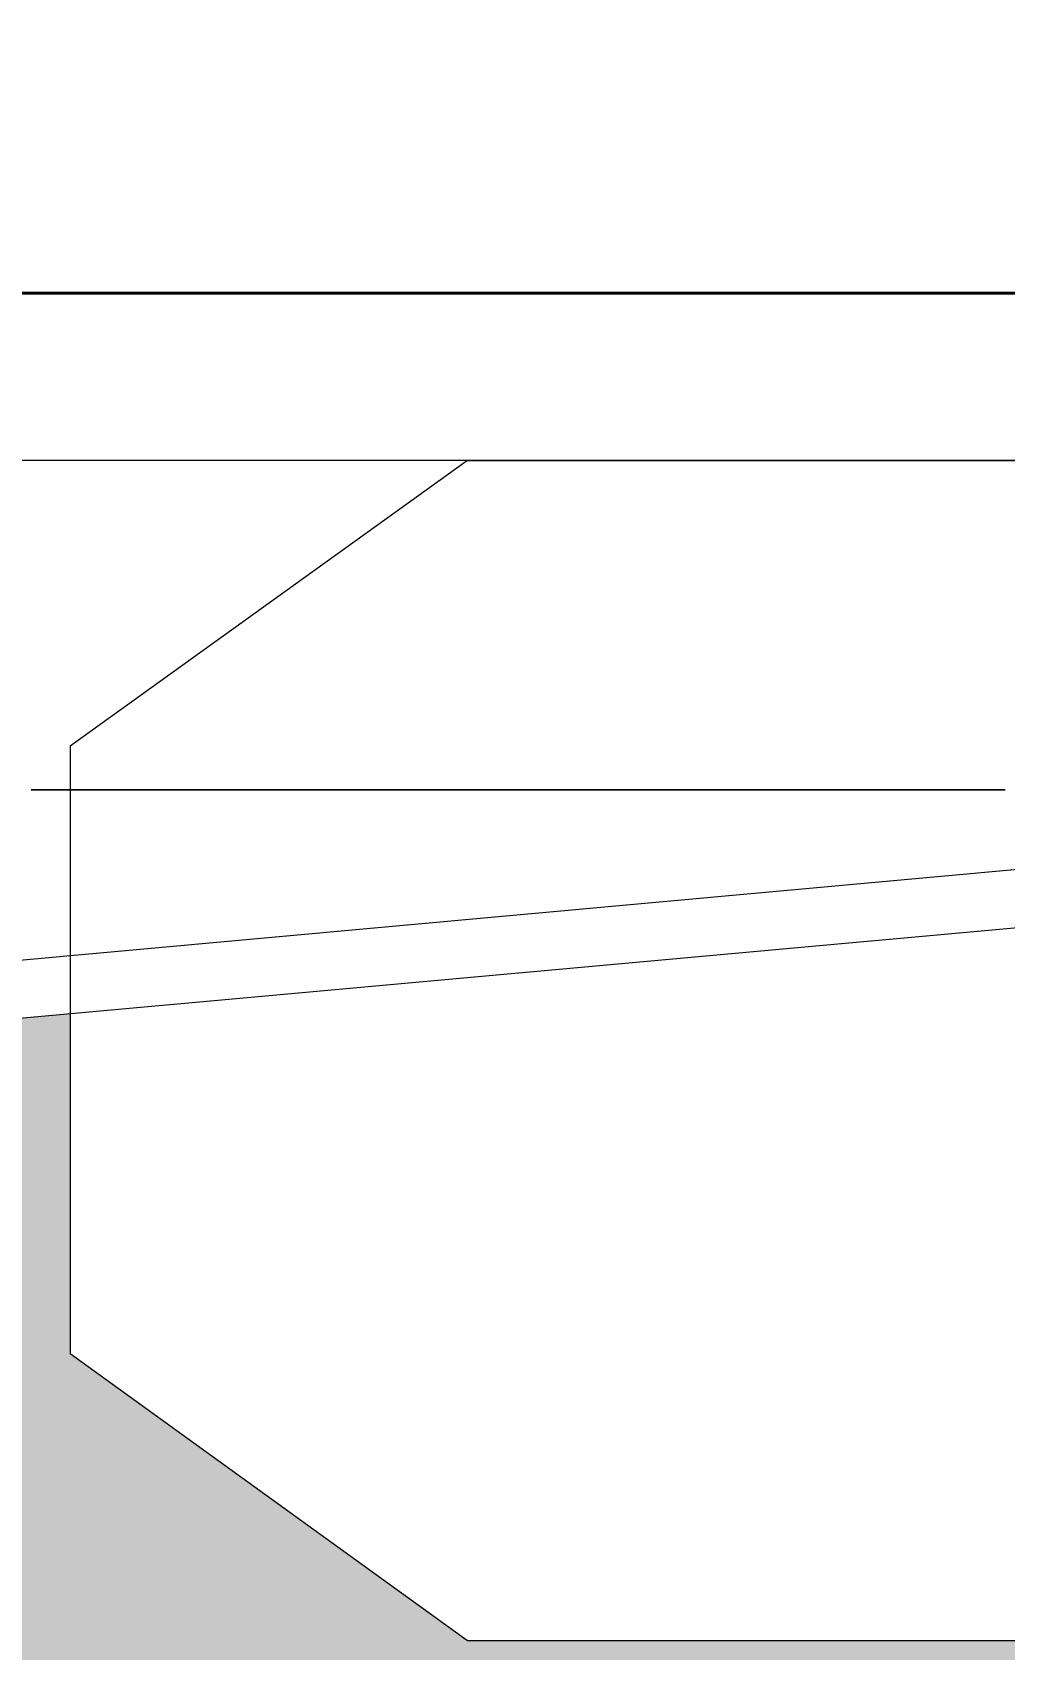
# Model space of a CAD drawing. Extents: x 65572 to 72871, y 30718 to 33858.
# Drawn here: x 65981.643 to 65984.545, y 30873.499 to 30878.324 of the extents above; entities that cross this region are included whole.
import ezdxf

# ---------------------------------------------------------------- set-up
doc = ezdxf.new("R2010")
doc.units = 0
doc.header["$LTSCALE"] = 0.5
doc.header["$MEASUREMENT"] = 0
doc.layers.get('0').update_dxf_attribs({"color": 20, "linetype": 'CONTINUOUS'})
doc.layers.get('DEFPOINTS').update_dxf_attribs({"linetype": 'CONTINUOUS', "lineweight": 5})
for name, color, linetype, lineweight in [('Annotations', 40, 'CONTINUOUS', 5), ('Framing', 142, 'CONTINUOUS', 13), ('Hatches', 8, 'CONTINUOUS', 5), ('Layout', 154, 'CONTINUOUS', 5), ('Structure', 7, 'CONTINUOUS', 40)]:
    doc.layers.add(name, color=color, linetype=linetype, lineweight=lineweight)
doc.styles.get("Standard").update_dxf_attribs({"font": 'arial.ttf'})
doc.dimstyles.new('ARCH', dxfattribs={"dimscale": 96, "dimtxt": 0.0625, "dimasz": 0.0625, "dimexe": 0.04, "dimexo": 0.09375, "dimgap": 0.03125, "dimtad": 1, "dimdec": 0, "dimrnd": 0.0625, "dimzin": 3, "dimdsep": 46, "dimlunit": 4, "dimtxsty": 'Standard', "dimblk1": 'ARCHTICK', "dimblk2": 'ARCHTICK', "dimsah": 1, "dimcen": 0, "dimdle": 0.03125, "dimclrd": 256, "dimclre": 256, "dimclrt": 256, "dimazin": 0, "dimtfac": 1, "dimtdec": 0, "dimtmove": 2, "dimatfit": 3, "dimldrblk": 'OBLIQUE', "dimfxl": 0.3, "dimfxlon": 1, "dimfrac": 2, "dimarcsym": 0})

# ---------------------------------------------------------------- blocks, each defined once
blk = doc.blocks.new('12fstg01')
at = {"color": 0, "linetype": 'ByBlock'}
for p, q in [((0.20634, 0.07399), (0.25256, 0.07399)), ((0.25256, 0.07399), (0.27747, 0.056)), ((0.27747, 0.0179), (0.27747, 0.056)), ((0.25256, 0), (0.27747, 0.0179)), ((0.25256, 0), (0.20634, 0))]:
    blk.add_line(p, q, dxfattribs=at)
blk = doc.blocks.new('_ArchTick')
at = {"const_width": 0.15}
blk.add_lwpolyline([(-0.5, -0.5), (0.5, 0.5)], dxfattribs=at)
blk = doc.blocks.new('*D97')
at = {"layer": 'Annotations', "linetype": 'ByBlock', "lineweight": -2}
for p, q in [((65950.06, 30883.1561), (65950.06, 30903.2759)), ((66009.018, 30884.4215), (66009.018, 30903.2759)), ((66012.018, 30899.4359), (65947.06, 30899.4359))]:
    blk.add_line(p, q, dxfattribs=at)
at = {"layer": 'DEFPOINTS', "color": 0}
for p in [(65950.06, 30899.4359), (66009.018, 30875.4215), (65950.06, 30874.1561)]:
    blk.add_point(p, dxfattribs=at)
at = {"layer": 'Annotations', "lineweight": -2, "xscale": 6, "yscale": 6, "zscale": 6, "rotation": 180}
blk.add_blockref('_ArchTick', (65950.06, 30899.4359), dxfattribs=at)
at = {"layer": 'Annotations', "lineweight": -2, "xscale": 6, "yscale": 6, "zscale": 6}
blk.add_blockref('_ArchTick', (66009.018, 30899.4359), dxfattribs=at)
at = {"layer": 'Annotations', "insert": (65979.539, 30893.4239), "char_height": 6, "attachment_point": 5, "rotation": 180}
blk.add_mtext('4\'-11"', dxfattribs=at)
blk = doc.blocks.new('_Oblique')
at = {"lineweight": -2}
blk.add_line((-0.5, -0.5), (0.5, 0.5), dxfattribs=at)

msp = doc.modelspace()

# ---------------------------------------------------------------- hatches: boundary and pattern name
at = {"layer": 'Hatches', "linetype": 'ByBlock', "true_color": 0xa9bbbc}
msp.add_hatch(color=253, dxfattribs=at).paths.add_polyline_path([(65951.685004, 30839.025992), (65951.685004, 30774.209304), (66007.392974, 30774.209304), (66007.392974, 30873.824943), (66006.978269, 30873.525434), (66004.785284, 30873.525434), (66003.887398, 30874.173907), (66002.763524, 30873.525434), (66000.656151, 30873.525434), (65999.174405, 30874.381554), (65999.174405, 30875.421502), (65996.770684, 30875.421502), (65996.770684, 30874.381554), (65995.56553, 30873.525434), (65994.353791, 30873.525434), (65993.148638, 30874.381554), (65993.148638, 30875.421502), (65990.744916, 30875.421502), (65990.744916, 30876.194772), (65989.26317, 30877.046502), (65989.116657, 30877.046502), (65989.116657, 30876.064768), (65986.32602, 30875.811073), (65986.32602, 30874.381554), (65985.140623, 30873.525434), (65982.941053, 30873.525434), (65981.755656, 30874.381554), (65981.755656, 30875.395586), (65981.342138, 30875.357993), (65981.342138, 30874.381554), (65980.156741, 30873.525434), (65978.116603, 30873.525434), (65978.116603, 30873.361469), (65980.209425, 30873.472749), (65980.209425, 30871.659531), (65978.116603, 30871.312286), (65978.116603, 30858.264546), (65979.017442, 30858.264546), (65980.229182, 30857.149395), (65979.623312, 30856.552306), (65978.116603, 30855.799635), (65978.116603, 30850.037081), (65984.837961, 30850.037081), (65985.377702, 30851.112651), (65985.983572, 30851.71852), (65986.056012, 30851.71852), (65987.103113, 30852.32), (65993.148638, 30852.32), (65993.148638, 30855.946436), (65991.337614, 30855.946436), (65985.89796, 30855.344957), (65983.474481, 30856.552306), (65982.875197, 30857.149395), (65984.080351, 30858.264546), (65993.148638, 30858.264546), (65993.148638, 30858.971394), (65993.754507, 30858.971394), (65993.754507, 30865.618397), (65996.1714, 30865.618397), (65996.1714, 30858.971394), (65996.770684, 30858.971394), (65996.770684, 30858.264546), (66005.83897, 30858.264546), (66007.050709, 30857.149395), (66006.44484, 30856.552306), (66004.027947, 30855.344957), (65998.588292, 30855.946436), (65996.770684, 30855.946436), (65996.770684, 30852.32), (66002.816208, 30852.32), (66003.863309, 30851.71852), (66003.942335, 30851.71852), (66004.541619, 30851.112651), (66005.147489, 30849.905302), (66005.753358, 30847.486214), (66005.753358, 30843.859778), (66005.147489, 30842.046559), (66004.541619, 30840.839211), (66003.942335, 30840.233341), (66002.816208, 30839.631862), (65999.793446, 30839.025992), (65990.125875, 30839.025992), (65987.103113, 30839.631862), (65985.983572, 30840.233341), (65985.377702, 30840.839211), (65984.771832, 30842.046559), (65984.165963, 30843.859778), (65984.165963, 30847.486214), (65984.1787, 30847.537069), (65978.919094, 30847.537069), (65978.93183, 30847.486214), (65978.93183, 30843.859778), (65978.325961, 30842.046559), (65977.720091, 30840.839211), (65977.120807, 30840.233341), (65975.99468, 30839.631862), (65972.971918, 30839.025992), (65963.304347, 30839.025992), (65961.401563, 30839.407378), (65959.498779, 30839.025992)])

# ---------------------------------------------------------------- linework, layer by layer
at = {"layer": 'Framing'}
for p, q in [((66167.053202, 30877.046502), (65921.122504, 30877.046502)), ((66520.622504, 30877.046502), (65921.199345, 30877.046502))]:
    msp.add_line(p, q, dxfattribs=at)
at = {"layer": 'Layout', "linetype": 'ByBlock'}
for p, q in [((65976.197173, 30875.064763), (65987.197227, 30876.064768)), ((65989.116657, 30876.064768), (65978.116603, 30875.064763))]:
    msp.add_line(p, q, dxfattribs=at)
at = {"layer": 'Layout', "linetype": 'ByBlock', "flags": 128}
msp.add_lwpolyline([(65984.546267, 30876.064768), (65984.541043, 30876.064768), (65984.535818, 30876.064768), (65984.530593, 30876.064768), (65984.525369, 30876.064768), (65984.520144, 30876.064768), (65984.51492, 30876.064768), (65984.509695, 30876.064768), (65984.504471, 30876.064768), (65984.499246, 30876.064768), (65984.494022, 30876.064768), (65984.488797, 30876.064768), (65984.483573, 30876.064768), (65984.478348, 30876.064768), (65984.473124, 30876.064768), (65984.467899, 30876.064768), (65984.462675, 30876.064768), (65984.45745, 30876.064768), (65984.452225, 30876.064768), (65984.447001, 30876.064768), (65984.441776, 30876.064768), (65984.436552, 30876.064768), (65984.431327, 30876.064768), (65984.426103, 30876.064768), (65984.420878, 30876.064768), (65984.415654, 30876.064768), (65984.410429, 30876.064768), (65984.405205, 30876.064768), (65984.39998, 30876.064768), (65984.394756, 30876.064768), (65984.389531, 30876.064768), (65984.384307, 30876.064768), (65984.379082, 30876.064768), (65984.373857, 30876.064768), (65984.368633, 30876.064768), (65984.363408, 30876.064768), (65984.358184, 30876.064768), (65984.352959, 30876.064768), (65984.347735, 30876.064768), (65984.34251, 30876.064768), (65984.337286, 30876.064768), (65984.332061, 30876.064768), (65984.326837, 30876.064768), (65984.321612, 30876.064768), (65984.316388, 30876.064768), (65984.311163, 30876.064768), (65984.305939, 30876.064768), (65984.300714, 30876.064768), (65984.29549, 30876.064768), (65984.290265, 30876.064768), (65984.28504, 30876.064768), (65984.279816, 30876.064768), (65984.274591, 30876.064768), (65984.269367, 30876.064768), (65984.264142, 30876.064768), (65984.258918, 30876.064768), (65984.253693, 30876.064768), (65984.248469, 30876.064768), (65984.243244, 30876.064768), (65984.23802, 30876.064768), (65984.232795, 30876.064768), (65984.227571, 30876.064768), (65984.222346, 30876.064768), (65984.217122, 30876.064768), (65984.211897, 30876.064768), (65984.206672, 30876.064768), (65984.201448, 30876.064768), (65984.196223, 30876.064768), (65984.190999, 30876.064768), (65984.185774, 30876.064768), (65984.18055, 30876.064768), (65984.175325, 30876.064768), (65984.170101, 30876.064768), (65984.164876, 30876.064768), (65984.159652, 30876.064768), (65984.154427, 30876.064768), (65984.149203, 30876.064768), (65984.143978, 30876.064768), (65984.138754, 30876.064768), (65984.133529, 30876.064768), (65984.128304, 30876.064768), (65984.12308, 30876.064768), (65984.117855, 30876.064768), (65984.112631, 30876.064768), (65984.107406, 30876.064768), (65984.102182, 30876.064768), (65984.096957, 30876.064768), (65984.091733, 30876.064768), (65984.086508, 30876.064768), (65984.081284, 30876.064768), (65984.076059, 30876.064768), (65984.070835, 30876.064768), (65984.06561, 30876.064768), (65984.060386, 30876.064768), (65984.055161, 30876.064768), (65984.049936, 30876.064768), (65984.044712, 30876.064768), (65984.039487, 30876.064768), (65984.034263, 30876.064768), (65984.029038, 30876.064768), (65984.023814, 30876.064768), (65984.018589, 30876.064768), (65984.013365, 30876.064768), (65984.00814, 30876.064768), (65984.002916, 30876.064768), (65983.997691, 30876.064768), (65983.992467, 30876.064768), (65983.987242, 30876.064768), (65983.982018, 30876.064768), (65983.976793, 30876.064768), (65983.971568, 30876.064768), (65983.966344, 30876.064768), (65983.961119, 30876.064768), (65983.955895, 30876.064768), (65983.95067, 30876.064768), (65983.945446, 30876.064768), (65983.940221, 30876.064768), (65983.934997, 30876.064768), (65983.929772, 30876.064768), (65983.924548, 30876.064768), (65983.919323, 30876.064768), (65983.914099, 30876.064768), (65983.908874, 30876.064768), (65983.90365, 30876.064768), (65983.898425, 30876.064768), (65983.8932, 30876.064768), (65983.887976, 30876.064768), (65983.882751, 30876.064768), (65983.877527, 30876.064768), (65983.872302, 30876.064768), (65983.867078, 30876.064768), (65983.861853, 30876.064768), (65983.856629, 30876.064768), (65983.851404, 30876.064768), (65983.84618, 30876.064768), (65983.840955, 30876.064768), (65983.835731, 30876.064768), (65983.830506, 30876.064768), (65983.825282, 30876.064768), (65983.820057, 30876.064768), (65983.814833, 30876.064768), (65983.809608, 30876.064768), (65983.804383, 30876.064768), (65983.799159, 30876.064768), (65983.793934, 30876.064768), (65983.78871, 30876.064768), (65983.783485, 30876.064768), (65983.778261, 30876.064768), (65983.773036, 30876.064768), (65983.767812, 30876.064768), (65983.762587, 30876.064768), (65983.757363, 30876.064768), (65983.752138, 30876.064768), (65983.746914, 30876.064768), (65983.741689, 30876.064768), (65983.736465, 30876.064768), (65983.73124, 30876.064768), (65983.726015, 30876.064768), (65983.720791, 30876.064768), (65983.715566, 30876.064768), (65983.710342, 30876.064768), (65983.705117, 30876.064768), (65983.699893, 30876.064768), (65983.694668, 30876.064768), (65983.689444, 30876.064768), (65983.684219, 30876.064768), (65983.678995, 30876.064768), (65983.67377, 30876.064768), (65983.668546, 30876.064768), (65983.663321, 30876.064768), (65983.658097, 30876.064768), (65983.652872, 30876.064768), (65983.647647, 30876.064768), (65983.642423, 30876.064768), (65983.637198, 30876.064768), (65983.631974, 30876.064768), (65983.626749, 30876.064768), (65983.621525, 30876.064768), (65983.6163, 30876.064768), (65983.611076, 30876.064768), (65983.605851, 30876.064768), (65983.600627, 30876.064768), (65983.595402, 30876.064768), (65983.590178, 30876.064768), (65983.584953, 30876.064768), (65983.579729, 30876.064768), (65983.574504, 30876.064768), (65983.569279, 30876.064768), (65983.564055, 30876.064768), (65983.55883, 30876.064768), (65983.553606, 30876.064768), (65983.548381, 30876.064768), (65983.543157, 30876.064768), (65983.537932, 30876.064768), (65983.532708, 30876.064768), (65983.527483, 30876.064768), (65983.522259, 30876.064768), (65983.517034, 30876.064768), (65983.51181, 30876.064768), (65983.506585, 30876.064768), (65983.501361, 30876.064768), (65983.496136, 30876.064768), (65983.490911, 30876.064768), (65983.485687, 30876.064768), (65983.480462, 30876.064768), (65983.475238, 30876.064768), (65983.470013, 30876.064768), (65983.464789, 30876.064768), (65983.459564, 30876.064768), (65983.45434, 30876.064768), (65983.449115, 30876.064768), (65983.443891, 30876.064768), (65983.438666, 30876.064768), (65983.433442, 30876.064768), (65983.428217, 30876.064768), (65983.422993, 30876.064768), (65983.417768, 30876.064768), (65983.412544, 30876.064768), (65983.407319, 30876.064768), (65983.402094, 30876.064768), (65983.39687, 30876.064768), (65983.391645, 30876.064768), (65983.386421, 30876.064768), (65983.381196, 30876.064768), (65983.375972, 30876.064768), (65983.370747, 30876.064768), (65983.365523, 30876.064768), (65983.360298, 30876.064768), (65983.355074, 30876.064768), (65983.349849, 30876.064768), (65983.344625, 30876.064768), (65983.3394, 30876.064768), (65983.334176, 30876.064768), (65983.328951, 30876.064768), (65983.323726, 30876.064768), (65983.318502, 30876.064768), (65983.313277, 30876.064768), (65983.308053, 30876.064768), (65983.302828, 30876.064768), (65983.297604, 30876.064768), (65983.292379, 30876.064768), (65983.287155, 30876.064768), (65983.28193, 30876.064768), (65983.276706, 30876.064768), (65983.271481, 30876.064768), (65983.266257, 30876.064768), (65983.261032, 30876.064768), (65983.255808, 30876.064768), (65983.250583, 30876.064768), (65983.245358, 30876.064768), (65983.240134, 30876.064768), (65983.234909, 30876.064768), (65983.229685, 30876.064768), (65983.22446, 30876.064768), (65983.219236, 30876.064768), (65983.214011, 30876.064768), (65983.208787, 30876.064768), (65983.203562, 30876.064768), (65983.198338, 30876.064768), (65983.193113, 30876.064768), (65983.187889, 30876.064768), (65983.182664, 30876.064768), (65983.17744, 30876.064768), (65983.172215, 30876.064768), (65983.16699, 30876.064768), (65983.161766, 30876.064768), (65983.156541, 30876.064768), (65983.151317, 30876.064768), (65983.146092, 30876.064768), (65983.140868, 30876.064768), (65983.135643, 30876.064768), (65983.130419, 30876.064768), (65983.125194, 30876.064768), (65983.11997, 30876.064768), (65983.114745, 30876.064768), (65983.109521, 30876.064768), (65983.104296, 30876.064768), (65983.099072, 30876.064768), (65983.093847, 30876.064768), (65983.088622, 30876.064768), (65983.083398, 30876.064768), (65983.078173, 30876.064768), (65983.072949, 30876.064768), (65983.067724, 30876.064768), (65983.0625, 30876.064768), (65983.057275, 30876.064768), (65983.052051, 30876.064768), (65983.046826, 30876.064768), (65983.041602, 30876.064768), (65983.036377, 30876.064768), (65983.031153, 30876.064768), (65983.025928, 30876.064768), (65983.020704, 30876.064768), (65983.015479, 30876.064768), (65983.010255, 30876.064768), (65983.00503, 30876.064768), (65982.999805, 30876.064768), (65982.994581, 30876.064768), (65982.989356, 30876.064768), (65982.984132, 30876.064768), (65982.978907, 30876.064768), (65982.973683, 30876.064768), (65982.968458, 30876.064768), (65982.963234, 30876.064768), (65982.958009, 30876.064768), (65982.952785, 30876.064768), (65982.94756, 30876.064768), (65982.942336, 30876.064768), (65982.937111, 30876.064768), (65982.931887, 30876.064768), (65982.926662, 30876.064768), (65982.921437, 30876.064768), (65982.916213, 30876.064768), (65982.910988, 30876.064768), (65982.905764, 30876.064768), (65982.900539, 30876.064768), (65982.895315, 30876.064768), (65982.89009, 30876.064768), (65982.884866, 30876.064768), (65982.879641, 30876.064768), (65982.874417, 30876.064768), (65982.869192, 30876.064768), (65982.863968, 30876.064768), (65982.858743, 30876.064768), (65982.853519, 30876.064768), (65982.848294, 30876.064768), (65982.843069, 30876.064768), (65982.837845, 30876.064768), (65982.83262, 30876.064768), (65982.827396, 30876.064768), (65982.822171, 30876.064768), (65982.816947, 30876.064768), (65982.811722, 30876.064768), (65982.806498, 30876.064768), (65982.801273, 30876.064768), (65982.796049, 30876.064768), (65982.790824, 30876.064768), (65982.7856, 30876.064768), (65982.780375, 30876.064768), (65982.775151, 30876.064768), (65982.769926, 30876.064768), (65982.764701, 30876.064768), (65982.759477, 30876.064768), (65982.754252, 30876.064768), (65982.749028, 30876.064768), (65982.743803, 30876.064768), (65982.738579, 30876.064768), (65982.733354, 30876.064768), (65982.72813, 30876.064768), (65982.722905, 30876.064768), (65982.717681, 30876.064768), (65982.712456, 30876.064768), (65982.707232, 30876.064768), (65982.702007, 30876.064768), (65982.696783, 30876.064768), (65982.691558, 30876.064768), (65982.686333, 30876.064768), (65982.681109, 30876.064768), (65982.675884, 30876.064768), (65982.67066, 30876.064768), (65982.665435, 30876.064768), (65982.660211, 30876.064768), (65982.654986, 30876.064768), (65982.649762, 30876.064768), (65982.644537, 30876.064768), (65982.639313, 30876.064768), (65982.634088, 30876.064768), (65982.628864, 30876.064768), (65982.623639, 30876.064768), (65982.618415, 30876.064768), (65982.61319, 30876.064768), (65982.607965, 30876.064768), (65982.602741, 30876.064768), (65982.597516, 30876.064768), (65982.592292, 30876.064768), (65982.587067, 30876.064768), (65982.581843, 30876.064768), (65982.576618, 30876.064768), (65982.571394, 30876.064768), (65982.566169, 30876.064768), (65982.560945, 30876.064768), (65982.55572, 30876.064768), (65982.550496, 30876.064768), (65982.545271, 30876.064768), (65982.540047, 30876.064768), (65982.534822, 30876.064768), (65982.529598, 30876.064768), (65982.524373, 30876.064768), (65982.519148, 30876.064768), (65982.513924, 30876.064768), (65982.508699, 30876.064768), (65982.503475, 30876.064768), (65982.49825, 30876.064768), (65982.493026, 30876.064768), (65982.487801, 30876.064768), (65982.482577, 30876.064768), (65982.477352, 30876.064768), (65982.472128, 30876.064768), (65982.466903, 30876.064768), (65982.461679, 30876.064768), (65982.456454, 30876.064768), (65982.45123, 30876.064768), (65982.446005, 30876.064768), (65982.44078, 30876.064768), (65982.435556, 30876.064768), (65982.430331, 30876.064768), (65982.425107, 30876.064768), (65982.419882, 30876.064768), (65982.414658, 30876.064768), (65982.409433, 30876.064768), (65982.404209, 30876.064768), (65982.398984, 30876.064768), (65982.39376, 30876.064768), (65982.388535, 30876.064768), (65982.383311, 30876.064768), (65982.378086, 30876.064768), (65982.372862, 30876.064768), (65982.367637, 30876.064768), (65982.362412, 30876.064768), (65982.357188, 30876.064768), (65982.351963, 30876.064768), (65982.346739, 30876.064768), (65982.341514, 30876.064768), (65982.33629, 30876.064768), (65982.331065, 30876.064768), (65982.325841, 30876.064768), (65982.320316, 30876.064768), (65982.314492, 30876.064768), (65982.308668, 30876.064768), (65982.302844, 30876.064768), (65982.29702, 30876.064768), (65982.291196, 30876.064768), (65982.285372, 30876.064768), (65982.279548, 30876.064768), (65982.273724, 30876.064768), (65982.2679, 30876.064768), (65982.262076, 30876.064768), (65982.256252, 30876.064768), (65982.250428, 30876.064768), (65982.244604, 30876.064768), (65982.23878, 30876.064768), (65982.232956, 30876.064768), (65982.227132, 30876.064768), (65982.221308, 30876.064768), (65982.215484, 30876.064768), (65982.20966, 30876.064768), (65982.203836, 30876.064768), (65982.198012, 30876.064768), (65982.192188, 30876.064768), (65982.186364, 30876.064768), (65982.18054, 30876.064768), (65982.174716, 30876.064768), (65982.168892, 30876.064768), (65982.163068, 30876.064768), (65982.157244, 30876.064768), (65982.15142, 30876.064768), (65982.145595, 30876.064768), (65982.139771, 30876.064768), (65982.133947, 30876.064768), (65982.128123, 30876.064768), (65982.122299, 30876.064768), (65982.116475, 30876.064768), (65982.110651, 30876.064768), (65982.104827, 30876.064768), (65982.099003, 30876.064768), (65982.093179, 30876.064768), (65982.087355, 30876.064768), (65982.081531, 30876.064768), (65982.075707, 30876.064768), (65982.069883, 30876.064768), (65982.064059, 30876.064768), (65982.058235, 30876.064768), (65982.052411, 30876.064768), (65982.046587, 30876.064768), (65982.040763, 30876.064768), (65982.034939, 30876.064768), (65982.029115, 30876.064768), (65982.023291, 30876.064768), (65982.017467, 30876.064768), (65982.011643, 30876.064768), (65982.005819, 30876.064768), (65981.999995, 30876.064768), (65981.994171, 30876.064768), (65981.988347, 30876.064768), (65981.982523, 30876.064768), (65981.976699, 30876.064768), (65981.970875, 30876.064768), (65981.96505, 30876.064768), (65981.959226, 30876.064768), (65981.953402, 30876.064768), (65981.947578, 30876.064768), (65981.941754, 30876.064768), (65981.93593, 30876.064768), (65981.930106, 30876.064768), (65981.924282, 30876.064768), (65981.918458, 30876.064768), (65981.912634, 30876.064768), (65981.90681, 30876.064768), (65981.900986, 30876.064768), (65981.895162, 30876.064768), (65981.889338, 30876.064768), (65981.883514, 30876.064768), (65981.87769, 30876.064768), (65981.871866, 30876.064768), (65981.866042, 30876.064768), (65981.860218, 30876.064768), (65981.854394, 30876.064768), (65981.84857, 30876.064768), (65981.842746, 30876.064768), (65981.836922, 30876.064768), (65981.831098, 30876.064768), (65981.825274, 30876.064768), (65981.81945, 30876.064768), (65981.813626, 30876.064768), (65981.807802, 30876.064768), (65981.801978, 30876.064768), (65981.796154, 30876.064768), (65981.79033, 30876.064768), (65981.784505, 30876.064768), (65981.778681, 30876.064768), (65981.772857, 30876.064768), (65981.767033, 30876.064768), (65981.761209, 30876.064768), (65981.755385, 30876.064768), (65981.749561, 30876.064768), (65981.743737, 30876.064768), (65981.737913, 30876.064768), (65981.732089, 30876.064768), (65981.726265, 30876.064768), (65981.720441, 30876.064768), (65981.714617, 30876.064768), (65981.708793, 30876.064768), (65981.702969, 30876.064768), (65981.697145, 30876.064768), (65981.691321, 30876.064768), (65981.685497, 30876.064768), (65981.679673, 30876.064768), (65981.673849, 30876.064768), (65981.668025, 30876.064768), (65981.662201, 30876.064768), (65981.656377, 30876.064768), (65981.650553, 30876.064768), (65981.644729, 30876.064768), (65981.638905, 30876.064768)], dxfattribs=at)
at = {"layer": 'Layout', "linetype": 'ByBlock'}
msp.add_lwpolyline([(65981.639401, 30876.064768), (65981.644625, 30876.064768), (65981.64985, 30876.064768), (65981.655075, 30876.064768), (65981.660299, 30876.064768), (65981.665524, 30876.064768), (65981.670748, 30876.064768), (65981.675973, 30876.064768), (65981.681197, 30876.064768), (65981.686422, 30876.064768), (65981.691646, 30876.064768), (65981.696871, 30876.064768), (65981.702095, 30876.064768), (65981.70732, 30876.064768), (65981.712544, 30876.064768), (65981.717769, 30876.064768), (65981.722993, 30876.064768), (65981.728218, 30876.064768), (65981.733442, 30876.064768), (65981.738667, 30876.064768), (65981.743892, 30876.064768), (65981.749116, 30876.064768), (65981.754341, 30876.064768), (65981.759565, 30876.064768), (65981.76479, 30876.064768), (65981.770014, 30876.064768), (65981.775239, 30876.064768), (65981.780463, 30876.064768), (65981.785688, 30876.064768), (65981.790912, 30876.064768), (65981.796137, 30876.064768), (65981.801361, 30876.064768), (65981.806586, 30876.064768), (65981.81181, 30876.064768), (65981.817035, 30876.064768), (65981.82226, 30876.064768), (65981.827484, 30876.064768), (65981.832709, 30876.064768), (65981.837933, 30876.064768), (65981.843158, 30876.064768), (65981.848382, 30876.064768), (65981.853607, 30876.064768), (65981.858831, 30876.064768), (65981.864056, 30876.064768), (65981.86928, 30876.064768), (65981.874505, 30876.064768), (65981.879729, 30876.064768), (65981.884954, 30876.064768), (65981.890178, 30876.064768), (65981.895403, 30876.064768), (65981.900628, 30876.064768), (65981.905852, 30876.064768), (65981.911077, 30876.064768), (65981.916301, 30876.064768), (65981.921526, 30876.064768), (65981.92675, 30876.064768), (65981.931975, 30876.064768), (65981.937199, 30876.064768), (65981.942424, 30876.064768), (65981.947648, 30876.064768), (65981.952873, 30876.064768), (65981.958097, 30876.064768), (65981.963322, 30876.064768), (65981.968546, 30876.064768), (65981.973771, 30876.064768), (65981.978996, 30876.064768), (65981.98422, 30876.064768), (65981.989445, 30876.064768), (65981.994669, 30876.064768), (65981.999894, 30876.064768), (65982.005118, 30876.064768), (65982.010343, 30876.064768), (65982.015567, 30876.064768), (65982.020792, 30876.064768), (65982.026016, 30876.064768), (65982.031241, 30876.064768), (65982.036465, 30876.064768), (65982.04169, 30876.064768), (65982.046914, 30876.064768), (65982.052139, 30876.064768), (65982.057364, 30876.064768), (65982.062588, 30876.064768), (65982.067813, 30876.064768), (65982.073037, 30876.064768), (65982.078262, 30876.064768), (65982.083486, 30876.064768), (65982.088711, 30876.064768), (65982.093935, 30876.064768), (65982.09916, 30876.064768), (65982.104384, 30876.064768), (65982.109609, 30876.064768), (65982.114833, 30876.064768), (65982.120058, 30876.064768), (65982.125282, 30876.064768), (65982.130507, 30876.064768), (65982.135732, 30876.064768), (65982.140956, 30876.064768), (65982.146181, 30876.064768), (65982.151405, 30876.064768), (65982.15663, 30876.064768), (65982.161854, 30876.064768), (65982.167079, 30876.064768), (65982.172303, 30876.064768), (65982.177528, 30876.064768), (65982.182752, 30876.064768), (65982.187977, 30876.064768), (65982.193201, 30876.064768), (65982.198426, 30876.064768), (65982.20365, 30876.064768), (65982.208875, 30876.064768), (65982.214099, 30876.064768), (65982.219324, 30876.064768), (65982.224549, 30876.064768), (65982.229773, 30876.064768), (65982.234998, 30876.064768), (65982.240222, 30876.064768), (65982.245447, 30876.064768), (65982.250671, 30876.064768), (65982.255896, 30876.064768), (65982.26112, 30876.064768), (65982.266345, 30876.064768), (65982.271569, 30876.064768), (65982.276794, 30876.064768), (65982.282018, 30876.064768), (65982.287243, 30876.064768), (65982.292467, 30876.064768), (65982.297692, 30876.064768), (65982.302917, 30876.064768), (65982.308141, 30876.064768), (65982.313366, 30876.064768), (65982.31859, 30876.064768), (65982.323815, 30876.064768), (65982.329039, 30876.064768), (65982.334264, 30876.064768), (65982.339488, 30876.064768), (65982.344713, 30876.064768), (65982.349937, 30876.064768), (65982.355162, 30876.064768), (65982.360386, 30876.064768), (65982.365611, 30876.064768), (65982.370835, 30876.064768), (65982.37606, 30876.064768), (65982.381285, 30876.064768), (65982.386509, 30876.064768), (65982.391734, 30876.064768), (65982.396958, 30876.064768), (65982.402183, 30876.064768), (65982.407407, 30876.064768), (65982.412632, 30876.064768), (65982.417856, 30876.064768), (65982.423081, 30876.064768), (65982.428305, 30876.064768), (65982.43353, 30876.064768), (65982.438754, 30876.064768), (65982.443979, 30876.064768), (65982.449203, 30876.064768), (65982.454428, 30876.064768), (65982.459653, 30876.064768), (65982.464877, 30876.064768), (65982.470102, 30876.064768), (65982.475326, 30876.064768), (65982.480551, 30876.064768), (65982.485775, 30876.064768), (65982.491, 30876.064768), (65982.496224, 30876.064768), (65982.501449, 30876.064768), (65982.506673, 30876.064768), (65982.511898, 30876.064768), (65982.517122, 30876.064768), (65982.522347, 30876.064768), (65982.527571, 30876.064768), (65982.532796, 30876.064768), (65982.538021, 30876.064768), (65982.543245, 30876.064768), (65982.54847, 30876.064768), (65982.553694, 30876.064768), (65982.558919, 30876.064768), (65982.564143, 30876.064768), (65982.569368, 30876.064768), (65982.574592, 30876.064768), (65982.579817, 30876.064768), (65982.585041, 30876.064768), (65982.590266, 30876.064768), (65982.59549, 30876.064768), (65982.600715, 30876.064768), (65982.605939, 30876.064768), (65982.611164, 30876.064768), (65982.616388, 30876.064768), (65982.621613, 30876.064768), (65982.626838, 30876.064768), (65982.632062, 30876.064768), (65982.637287, 30876.064768), (65982.642511, 30876.064768), (65982.647736, 30876.064768), (65982.65296, 30876.064768), (65982.658185, 30876.064768), (65982.663409, 30876.064768), (65982.668634, 30876.064768), (65982.673858, 30876.064768), (65982.679083, 30876.064768), (65982.683446, 30876.064768), (65982.687809, 30876.064768), (65982.692172, 30876.064768), (65982.696535, 30876.064768), (65982.700898, 30876.064768), (65982.705261, 30876.064768), (65982.709624, 30876.064768), (65982.713987, 30876.064768), (65982.71835, 30876.064768), (65982.722713, 30876.064768), (65982.727076, 30876.064768), (65982.73144, 30876.064768), (65982.735803, 30876.064768), (65982.740166, 30876.064768), (65982.744529, 30876.064768), (65982.748892, 30876.064768), (65982.753255, 30876.064768), (65982.757618, 30876.064768), (65982.761981, 30876.064768), (65982.766344, 30876.064768), (65982.770707, 30876.064768), (65982.77507, 30876.064768), (65982.779433, 30876.064768), (65982.783796, 30876.064768), (65982.788159, 30876.064768), (65982.792522, 30876.064768), (65982.796885, 30876.064768), (65982.801248, 30876.064768), (65982.805611, 30876.064768), (65982.809974, 30876.064768), (65982.814338, 30876.064768), (65982.818701, 30876.064768), (65982.823064, 30876.064768), (65982.827427, 30876.064768), (65982.83179, 30876.064768), (65982.836153, 30876.064768), (65982.840516, 30876.064768), (65982.844879, 30876.064768), (65982.849242, 30876.064768), (65982.853605, 30876.064768), (65982.857968, 30876.064768), (65982.862331, 30876.064768), (65982.866694, 30876.064768), (65982.871057, 30876.064768), (65982.87542, 30876.064768), (65982.879783, 30876.064768), (65982.884146, 30876.064768), (65982.888509, 30876.064768), (65982.892872, 30876.064768), (65982.897236, 30876.064768), (65982.901599, 30876.064768), (65982.905962, 30876.064768), (65982.910325, 30876.064768), (65982.914688, 30876.064768), (65982.919051, 30876.064768), (65982.923414, 30876.064768), (65982.927777, 30876.064768), (65982.93214, 30876.064768), (65982.936503, 30876.064768), (65982.940866, 30876.064768), (65982.945229, 30876.064768), (65982.949592, 30876.064768), (65982.953955, 30876.064768), (65982.958318, 30876.064768), (65982.962681, 30876.064768), (65982.967044, 30876.064768), (65982.971407, 30876.064768), (65982.97577, 30876.064768), (65982.980134, 30876.064768), (65982.984497, 30876.064768), (65982.98886, 30876.064768), (65982.993223, 30876.064768), (65982.997586, 30876.064768), (65983.001949, 30876.064768), (65983.006312, 30876.064768), (65983.010675, 30876.064768), (65983.015038, 30876.064768), (65983.019401, 30876.064768), (65983.023764, 30876.064768), (65983.028127, 30876.064768), (65983.03249, 30876.064768), (65983.036853, 30876.064768), (65983.041216, 30876.064768), (65983.045579, 30876.064768), (65983.049942, 30876.064768), (65983.054305, 30876.064768), (65983.058668, 30876.064768), (65983.063032, 30876.064768), (65983.067395, 30876.064768), (65983.071758, 30876.064768), (65983.076121, 30876.064768), (65983.080484, 30876.064768), (65983.084847, 30876.064768), (65983.08921, 30876.064768), (65983.093573, 30876.064768), (65983.097936, 30876.064768), (65983.102299, 30876.064768), (65983.106662, 30876.064768), (65983.111025, 30876.064768), (65983.115388, 30876.064768), (65983.119751, 30876.064768), (65983.124114, 30876.064768), (65983.128477, 30876.064768), (65983.13284, 30876.064768), (65983.137203, 30876.064768), (65983.141566, 30876.064768), (65983.14593, 30876.064768), (65983.150293, 30876.064768), (65983.154656, 30876.064768), (65983.159019, 30876.064768), (65983.163382, 30876.064768), (65983.167745, 30876.064768), (65983.172108, 30876.064768), (65983.176471, 30876.064768), (65983.180834, 30876.064768), (65983.185197, 30876.064768), (65983.18956, 30876.064768), (65983.193923, 30876.064768), (65983.198286, 30876.064768), (65983.202649, 30876.064768), (65983.207012, 30876.064768), (65983.211375, 30876.064768), (65983.215738, 30876.064768), (65983.220101, 30876.064768), (65983.224464, 30876.064768), (65983.228828, 30876.064768), (65983.233191, 30876.064768), (65983.237554, 30876.064768), (65983.241917, 30876.064768), (65983.24628, 30876.064768), (65983.250643, 30876.064768), (65983.255006, 30876.064768), (65983.259369, 30876.064768), (65983.263732, 30876.064768), (65983.268095, 30876.064768), (65983.272458, 30876.064768), (65983.276821, 30876.064768), (65983.281184, 30876.064768), (65983.285547, 30876.064768), (65983.28991, 30876.064768), (65983.294273, 30876.064768), (65983.298636, 30876.064768), (65983.302999, 30876.064768), (65983.307362, 30876.064768), (65983.311726, 30876.064768), (65983.316089, 30876.064768), (65983.320452, 30876.064768), (65983.324815, 30876.064768), (65983.329178, 30876.064768), (65983.333541, 30876.064768), (65983.337904, 30876.064768), (65983.342267, 30876.064768), (65983.34663, 30876.064768), (65983.350993, 30876.064768), (65983.355356, 30876.064768), (65983.359719, 30876.064768), (65983.364082, 30876.064768), (65983.368445, 30876.064768), (65983.372808, 30876.064768), (65983.377171, 30876.064768), (65983.381534, 30876.064768), (65983.385897, 30876.064768), (65983.39026, 30876.064768), (65983.394624, 30876.064768), (65983.398987, 30876.064768), (65983.40335, 30876.064768), (65983.407713, 30876.064768), (65983.412076, 30876.064768), (65983.416439, 30876.064768), (65983.420802, 30876.064768), (65983.425165, 30876.064768), (65983.429528, 30876.064768), (65983.433891, 30876.064768), (65983.438254, 30876.064768), (65983.442617, 30876.064768), (65983.44698, 30876.064768), (65983.451343, 30876.064768), (65983.455706, 30876.064768), (65983.460069, 30876.064768), (65983.464432, 30876.064768), (65983.468795, 30876.064768), (65983.473158, 30876.064768), (65983.477522, 30876.064768), (65983.481885, 30876.064768), (65983.486248, 30876.064768), (65983.490611, 30876.064768), (65983.494974, 30876.064768), (65983.499337, 30876.064768), (65983.5037, 30876.064768), (65983.508063, 30876.064768), (65983.512426, 30876.064768), (65983.516789, 30876.064768), (65983.521152, 30876.064768), (65983.525515, 30876.064768), (65983.529878, 30876.064768), (65983.534241, 30876.064768), (65983.538604, 30876.064768), (65983.542967, 30876.064768), (65983.54733, 30876.064768), (65983.551693, 30876.064768), (65983.556056, 30876.064768), (65983.56042, 30876.064768), (65983.564783, 30876.064768), (65983.569146, 30876.064768), (65983.573509, 30876.064768), (65983.577872, 30876.064768), (65983.582235, 30876.064768), (65983.586598, 30876.064768), (65983.590961, 30876.064768), (65983.595324, 30876.064768), (65983.599687, 30876.064768), (65983.60405, 30876.064768), (65983.608413, 30876.064768), (65983.612776, 30876.064768), (65983.617139, 30876.064768), (65983.621502, 30876.064768), (65983.625865, 30876.064768), (65983.630228, 30876.064768), (65983.634591, 30876.064768), (65983.638955, 30876.064768), (65983.643318, 30876.064768), (65983.647681, 30876.064768), (65983.652044, 30876.064768), (65983.656407, 30876.064768), (65983.66077, 30876.064768), (65983.665133, 30876.064768), (65983.669496, 30876.064768), (65983.673859, 30876.064768), (65983.678222, 30876.064768), (65983.682585, 30876.064768), (65983.686948, 30876.064768), (65983.691311, 30876.064768), (65983.695674, 30876.064768), (65983.700037, 30876.064768), (65983.7044, 30876.064768), (65983.708763, 30876.064768), (65983.713126, 30876.064768), (65983.717489, 30876.064768), (65983.721853, 30876.064768), (65983.726216, 30876.064768), (65983.730579, 30876.064768), (65983.734942, 30876.064768), (65983.739305, 30876.064768), (65983.743668, 30876.064768), (65983.748031, 30876.064768), (65983.752394, 30876.064768), (65983.756757, 30876.064768), (65983.76112, 30876.064768), (65983.765483, 30876.064768), (65983.769846, 30876.064768), (65983.774209, 30876.064768), (65983.778572, 30876.064768), (65983.782935, 30876.064768), (65983.787298, 30876.064768), (65983.791661, 30876.064768), (65983.796024, 30876.064768), (65983.800387, 30876.064768), (65983.804751, 30876.064768), (65983.809114, 30876.064768), (65983.813477, 30876.064768), (65983.81784, 30876.064768), (65983.822203, 30876.064768), (65983.826566, 30876.064768), (65983.830929, 30876.064768), (65983.835292, 30876.064768), (65983.839655, 30876.064768), (65983.844018, 30876.064768), (65983.848381, 30876.064768), (65983.852744, 30876.064768), (65983.857107, 30876.064768), (65983.86147, 30876.064768), (65983.865833, 30876.064768), (65983.870196, 30876.064768), (65983.874559, 30876.064768), (65983.878922, 30876.064768), (65983.883285, 30876.064768), (65983.887649, 30876.064768), (65983.892012, 30876.064768), (65983.896375, 30876.064768), (65983.900738, 30876.064768), (65983.905101, 30876.064768), (65983.909464, 30876.064768), (65983.913827, 30876.064768), (65983.91819, 30876.064768), (65983.922553, 30876.064768), (65983.926916, 30876.064768), (65983.931279, 30876.064768), (65983.935642, 30876.064768), (65983.940005, 30876.064768), (65983.944368, 30876.064768), (65983.948731, 30876.064768), (65983.953094, 30876.064768), (65983.957457, 30876.064768), (65983.96182, 30876.064768), (65983.966183, 30876.064768), (65983.970547, 30876.064768), (65983.97491, 30876.064768), (65983.979273, 30876.064768), (65983.983636, 30876.064768), (65983.987999, 30876.064768), (65983.992362, 30876.064768), (65983.996725, 30876.064768), (65984.001088, 30876.064768), (65984.005451, 30876.064768), (65984.009814, 30876.064768), (65984.014177, 30876.064768), (65984.01854, 30876.064768), (65984.022903, 30876.064768), (65984.027266, 30876.064768), (65984.031629, 30876.064768), (65984.035992, 30876.064768), (65984.040355, 30876.064768), (65984.044718, 30876.064768), (65984.049081, 30876.064768), (65984.053445, 30876.064768), (65984.057808, 30876.064768), (65984.062171, 30876.064768), (65984.066534, 30876.064768), (65984.070897, 30876.064768), (65984.07526, 30876.064768), (65984.079623, 30876.064768), (65984.083986, 30876.064768), (65984.088349, 30876.064768), (65984.092712, 30876.064768), (65984.097075, 30876.064768), (65984.101438, 30876.064768), (65984.105801, 30876.064768), (65984.110164, 30876.064768), (65984.114527, 30876.064768), (65984.11889, 30876.064768), (65984.123253, 30876.064768), (65984.127616, 30876.064768), (65984.131979, 30876.064768), (65984.136343, 30876.064768), (65984.140706, 30876.064768), (65984.145069, 30876.064768), (65984.149432, 30876.064768), (65984.153795, 30876.064768), (65984.158158, 30876.064768), (65984.162521, 30876.064768), (65984.166884, 30876.064768), (65984.171247, 30876.064768), (65984.17561, 30876.064768), (65984.179973, 30876.064768), (65984.184336, 30876.064768), (65984.188699, 30876.064768), (65984.193062, 30876.064768), (65984.197425, 30876.064768), (65984.201788, 30876.064768), (65984.206151, 30876.064768), (65984.210514, 30876.064768), (65984.214877, 30876.064768), (65984.219241, 30876.064768), (65984.223604, 30876.064768), (65984.227967, 30876.064768), (65984.23233, 30876.064768), (65984.236693, 30876.064768), (65984.241056, 30876.064768), (65984.245419, 30876.064768), (65984.249782, 30876.064768), (65984.254145, 30876.064768), (65984.258508, 30876.064768), (65984.262871, 30876.064768), (65984.267234, 30876.064768), (65984.271597, 30876.064768), (65984.27596, 30876.064768), (65984.280323, 30876.064768), (65984.284686, 30876.064768), (65984.289049, 30876.064768), (65984.293412, 30876.064768), (65984.297775, 30876.064768), (65984.302139, 30876.064768), (65984.306502, 30876.064768), (65984.310865, 30876.064768), (65984.315228, 30876.064768), (65984.319591, 30876.064768), (65984.323954, 30876.064768), (65984.328317, 30876.064768), (65984.33268, 30876.064768), (65984.337043, 30876.064768), (65984.341406, 30876.064768), (65984.345769, 30876.064768), (65984.350132, 30876.064768), (65984.354495, 30876.064768), (65984.358858, 30876.064768), (65984.363221, 30876.064768), (65984.367584, 30876.064768), (65984.371947, 30876.064768), (65984.37631, 30876.064768), (65984.380673, 30876.064768), (65984.385037, 30876.064768), (65984.3894, 30876.064768), (65984.393763, 30876.064768), (65984.398126, 30876.064768), (65984.402489, 30876.064768), (65984.406852, 30876.064768), (65984.411215, 30876.064768), (65984.415578, 30876.064768), (65984.419941, 30876.064768), (65984.424304, 30876.064768), (65984.428667, 30876.064768), (65984.43303, 30876.064768), (65984.437393, 30876.064768), (65984.441756, 30876.064768), (65984.446119, 30876.064768), (65984.450482, 30876.064768), (65984.454845, 30876.064768), (65984.459208, 30876.064768), (65984.463571, 30876.064768), (65984.467935, 30876.064768), (65984.472298, 30876.064768), (65984.476661, 30876.064768), (65984.481024, 30876.064768), (65984.485387, 30876.064768), (65984.48975, 30876.064768), (65984.494113, 30876.064768), (65984.498476, 30876.064768), (65984.502839, 30876.064768), (65984.507202, 30876.064768), (65984.511565, 30876.064768), (65984.515928, 30876.064768), (65984.520291, 30876.064768), (65984.524654, 30876.064768), (65984.529017, 30876.064768), (65984.53338, 30876.064768), (65984.537743, 30876.064768), (65984.542106, 30876.064768), (65984.546469, 30876.064768)], dxfattribs=at)
at = {"layer": 'Structure'}
msp.add_line((66523.199345, 30877.546502), (65880.894981, 30877.546502), dxfattribs=at)

# ---------------------------------------------------------------- block references
at = {"layer": 'Layout', "linetype": 'ByBlock', "xscale": 47.58705652932135, "yscale": 47.58705652932135, "zscale": 47.58705652932135, "rotation": 180}
msp.add_blockref('12fstg01', (65994.959661, 30877.046502), dxfattribs=at)

# ---------------------------------------------------------------- dimensions: what is measured, and where the dimension line sits
at = {"layer": 'Annotations', "linetype": 'ByBlock'}
dim = msp.add_linear_dim(base=(65950.060004, 30899.43585), p1=(66009.017974, 30875.421502), p2=(65950.060004, 30874.156079), angle=180, dimstyle='ARCH', dxfattribs=at)
dim.commit()
dim.dimension.update_dxf_attribs({"geometry": '*D97', "text_midpoint": (65979.538989, 30893.42385)})

# ---------------------------------------------------------------- leaders
msp.add_leader([(65936.886538, 30850.348247), (65980.656573, 30917.574618), (65988.929961, 30917.574618)], dimstyle='ARCH', dxfattribs=at)

doc.saveas('drawing.dxf')
